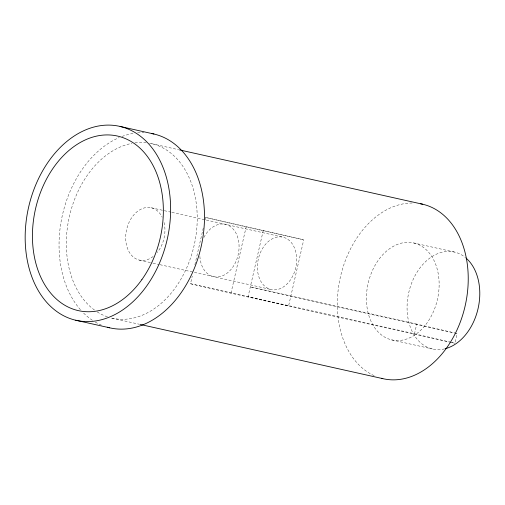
<?xml version="1.0" encoding="UTF-8"?>
<svg xmlns="http://www.w3.org/2000/svg" width="505" height="505" viewBox="0 0 505 505"><rect width="100%" height="100%" fill="white"/><g stroke="black" fill="none" stroke-linecap="round" stroke-linejoin="round"><path stroke-width="0.38" stroke-dasharray="2.52 1.89" d="M451.116 342.39L230.968 293.209L190.518 283.728L192.26 276.109M194.88 264.683L202.555 231.17M202.732 230.406L203.256 228.121M205.175 219.738L205.699 217.453L303.732 239.806L288.557 306.074L248.107 296.593L263.288 230.318M230.968 293.209L246.143 226.941L303.732 239.806M190.518 283.728L414.504 333.761L416.726 324.077L454.121 332.839M451.887 342.56L454.954 343.242L457.17 333.559L454.885 333.022M151.74 143.704L178.688 149.726M413.873 243A49.698 35.571 -77.4 0 1 427.217 322.695A49.698 35.571 -77.4 0 1 367.236 308.637A49.698 35.571 -77.4 0 1 413.873 243L454.525 252.083M151.311 207.77L163.538 210.503M164.302 210.673L171.182 212.207M171.946 212.378L283.021 237.192A26.834 19.209 -77.4 0 1 290.23 280.231A26.834 19.209 -77.4 0 1 257.84 272.637A26.834 19.209 -77.4 0 1 283.021 237.192M139.329 260.088L152.321 262.991M153.084 263.162L159.195 264.525M159.959 264.696L271.04 289.51M416.726 324.077L250.328 286.903L290.773 296.385L457.17 333.559M391.684 339.884L432.33 348.968M111.801 318.099L139.519 324.292M205.699 217.453L246.143 226.941M414.504 333.761L449.614 341.992M450.372 342.169L454.954 343.242M149.518 143.243A89.454 64.021 -77.4 0 1 194.223 245.001A89.454 64.021 -77.4 0 1 110.336 317.733M107.42 316.843A89.454 64.021 -77.4 0 1 96.998 311.774M94.498 310.057A89.454 64.021 -77.4 0 1 69.324 216.784A89.454 64.021 -77.4 0 1 131.969 143.363M134.93 142.896A89.454 64.021 -77.4 0 1 146.501 142.795M374.136 375.676A89.454 64.021 -77.4 0 1 340.206 277.876A89.454 64.021 -77.4 0 1 412.124 203.029M444.596 348.886A49.698 35.571 -77.4 0 1 408.798 292.408A49.698 35.571 -77.4 0 1 465.496 257.613M101.454 325.151A99.397 71.136 -77.4 0 1 95.098 321.969M92.409 320.284A99.397 71.136 -77.4 0 1 83.098 312.582M80.434 309.723A99.397 71.136 -77.4 0 1 62.399 215.155A99.397 71.136 -77.4 0 1 119.212 137.575M122.109 136.419A99.397 71.136 -77.4 0 1 134.551 133.213M137.638 132.859A99.397 71.136 -77.4 0 1 143.944 132.695M153.154 256.483A26.834 19.209 -77.4 0 1 127.67 248.858A26.834 19.209 -77.4 0 1 135.959 212.674A26.834 19.209 -77.4 0 1 162.155 217.156M164.075 222.522A26.834 19.209 -77.4 0 1 157.206 252.519M203.913 237.426A26.834 19.209 -77.4 0 1 235.298 231.934A26.834 19.209 -77.4 0 1 226.164 273.849A26.834 19.209 -77.4 0 1 199.847 256.073"/><path stroke-width="0.76" d="M120.083 126.446A99.397 71.136 -77.4 0 1 146.785 285.843A99.397 71.136 -77.4 0 1 26.815 257.72A99.397 71.136 -77.4 0 1 120.083 126.446L153.962 134.014M179.458 149.897L422.748 204.247M140.283 324.462L382.803 378.643M75.706 320.22L109.579 327.789M420.526 203.78A89.454 64.021 -77.4 0 1 465.231 305.538A89.454 64.021 -77.4 0 1 381.338 378.27M466.077 258.106A49.698 35.571 -77.4 0 1 478.058 308.643A49.698 35.571 -77.4 0 1 445.328 348.702M151.702 133.541A99.397 71.136 -77.4 0 1 201.034 247.141A99.397 71.136 -77.4 0 1 107.344 327.215M141.892 279.587A89.454 64.021 -77.4 0 0 117.867 136.135A89.454 64.021 -77.4 0 0 33.923 254.28A89.454 64.021 -77.4 0 0 141.892 279.587"/></g></svg>
